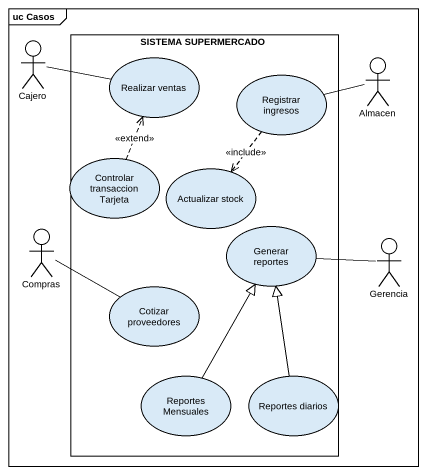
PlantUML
@startuml
mainframe uc Casos
rectangle "SISTEMA SUPERMERCADO" as SISTEMA_SUPERMERCADO {
  usecase "Realizar ventas" as Realizar_ventas
  usecase "Registrar ingresos" as Registrar_ingresos
  usecase "Controlar transaccion Tarjeta" as Controlar_transaccion
  usecase "Actualizar stock" as Actualizar_stock
  usecase "Generar reportes" as Generar_reportes
  usecase "Cotizar proveedores" as Cotizar_proveedores
  usecase "Reportes Mensuales" as Reportes_Mensuales
  usecase "Reportes diarios" as Reportes_diarios
}
actor Cajero
actor Almacen
actor Compras
actor Gerencia
Cajero -right- Realizar_ventas
Almacen -left- Registrar_ingresos
Registrar_ingresos ..> Actualizar_stock : <<include>>
Controlar_transaccion .up.> Realizar_ventas : <<extend>>
Compras -right- Cotizar_proveedores
Gerencia -left- Generar_reportes
Reportes_Mensuales -up-|> Generar_reportes
Reportes_diarios -up-|> Generar_reportes
@enduml
